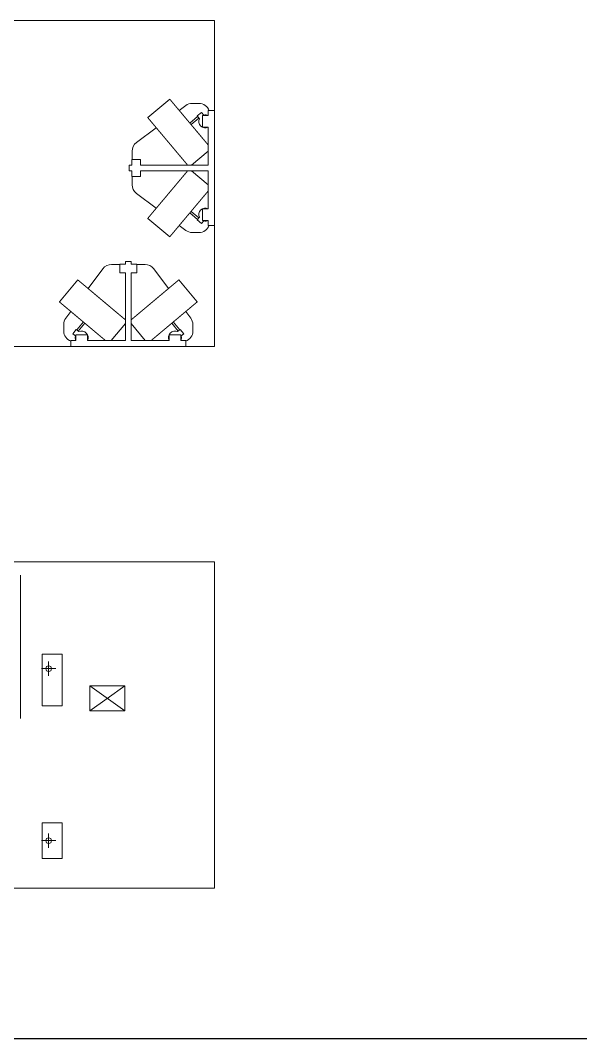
# Model space of a CAD drawing. Header units: millimetres. Extents: x 3056 to 110866, y 16649 to 58349.
# Drawn here: x 70681 to 74585, y 16649 to 23747 of the extents above; entities that cross this region are included whole.
import ezdxf

# ---------------------------------------------------------------- set-up
doc = ezdxf.new("R2010")
doc.units = ezdxf.units.MM
doc.layers.add('1', color=7, linetype='Continuous', true_color=0xffffff)

msp = doc.modelspace()

# ---------------------------------------------------------------- linework, layer by layer
at = {"layer": '1', "color": 80, "linetype": 'Continuous', "lineweight": 13}
for p, q in [((66406.5, 23747.3), (72033.5, 23747.3)), ((66406.5, 23747.3), (72033.5, 23747.3)), ((72033.5, 23747.3), (72033.5, 21473.3)), ((72033.5, 23747.3), (72033.5, 21473.3)), ((71721.9, 23198.6), (71568.6, 23070)), ((71834.5, 23153.3), (71788.7, 23118.9)), ((71879.5, 23168.3), (71925.5, 23168.3)), ((71916.4, 23077.2), (71862, 23031.6)), ((71913.5, 23080.7), (71943.6, 23105.9)), ((71929.2, 23061.9), (71913.5, 23080.7)), ((71959.3, 23087.2), (71943.6, 23105.9)), ((71990.5, 23083.3), (71950.5, 23083.3)), ((71950.5, 23003.3), (71950.5, 23083.3)), ((71990.5, 23118.3), (71990.5, 23083.3)), ((72033.5, 23118.3), (71990.5, 23118.3)), ((71628.4, 22998.8), (71490.5, 22895.3)), ((71871, 23020.8), (71925.4, 23066.5)), ((71990.5, 23003.3), (71950.5, 23003.3)), ((71990.5, 23003.3), (71990.5, 22738.3)), ((71460.5, 22778.3), (71460.5, 22835.3)), ((71873.4, 22738.3), (71990.5, 22836.5)), ((71458.5, 22738.3), (71440.5, 22738.3)), ((71440.5, 22698.3), (71440.5, 22738.3)), ((71518.5, 22778.3), (71458.5, 22778.3)), ((71458.5, 22738.3), (71458.5, 22778.3)), ((71518.5, 22738.3), (71518.5, 22778.3)), ((71990.5, 22738.3), (71518.5, 22738.3)), ((71458.5, 22698.3), (71440.5, 22698.3)), ((71455.8, 22698), (71455.8, 22698.3)), ((71455.8, 22698), (71458.5, 22698.1)), ((71458.5, 22698.3), (71458.5, 22658.3)), ((71518.5, 22658.3), (71458.5, 22658.3)), ((71460.5, 22601.3), (71460.5, 22658.3)), ((71990.5, 22698.3), (71518.5, 22698.3)), ((71518.5, 22698.3), (71518.5, 22658.3)), ((71990.5, 22600.1), (71873.4, 22698.3)), ((71990.5, 22698.3), (71990.5, 22433.3)), ((71490.5, 22541.3), (71628.4, 22437.8)), ((71950.5, 22353.3), (71950.5, 22433.3)), ((71990.5, 22433.3), (71950.5, 22433.3)), ((71568.6, 22366.6), (71721.9, 22238)), ((71862, 22405), (71916.4, 22359.4)), ((71925.4, 22370.1), (71871, 22415.8)), ((71929.2, 22374.7), (71913.5, 22355.9)), ((71788.7, 22317.7), (71834.5, 22283.3)), ((71913.5, 22355.9), (71943.6, 22330.7)), ((71959.3, 22349.4), (71943.6, 22330.7)), ((71990.5, 22353.3), (71950.5, 22353.3)), ((71990.5, 22353.3), (71990.5, 22318.3)), ((72033.5, 22318.3), (71990.5, 22318.3)), ((71925.5, 22268.3), (71879.5, 22268.3)), ((71256.5, 22016.3), (71153, 21878.3)), ((71316.5, 22046.3), (71373.5, 22046.3)), ((71413.5, 22048.3), (71373.5, 22048.3)), ((71373.5, 21988.3), (71373.5, 22048.3)), ((71413.2, 22050.9), (71413.3, 22048.3)), ((71413.2, 22050.9), (71413.5, 22050.9)), ((71413.5, 22048.3), (71413.5, 22066.3)), ((71413.5, 22066.3), (71453.5, 22066.3)), ((71453.5, 22048.3), (71453.5, 22066.3)), ((71453.5, 22048.3), (71493.5, 22048.3)), ((71493.5, 21988.3), (71493.5, 22048.3)), ((71493.5, 22046.3), (71550.5, 22046.3)), ((71713.9, 21878.3), (71610.5, 22016.3)), ((71081.8, 21938.1), (70953.2, 21784.9)), ((71413.5, 21988.3), (71373.5, 21988.3)), ((71413.5, 21516.3), (71413.5, 21988.3)), ((71453.5, 21516.3), (71453.5, 21988.3)), ((71453.5, 21988.3), (71493.5, 21988.3)), ((71913.7, 21784.9), (71785.2, 21938.1)), ((71032.8, 21718.1), (70998.5, 21672.3)), ((71868.5, 21672.3), (71834.1, 21718.1)), ((70983.5, 21581.3), (70983.5, 21627.3)), ((71071.1, 21593.3), (71045.9, 21563.2)), ((71089.9, 21577.5), (71071.1, 21593.3)), ((71120.2, 21644.8), (71074.6, 21590.4)), ((71085.3, 21581.4), (71130.9, 21635.8)), ((71315.2, 21516.3), (71413.5, 21633.4)), ((71453.5, 21633.4), (71551.7, 21516.3)), ((71736, 21635.8), (71781.6, 21581.4)), ((71792.4, 21590.4), (71746.7, 21644.8)), ((71777.1, 21577.5), (71795.8, 21593.3)), ((71795.8, 21593.3), (71821.1, 21563.2)), ((71883.5, 21627.3), (71883.5, 21581.3)), ((71033.5, 21473.3), (71033.5, 21516.3)), ((71068.5, 21516.3), (71033.5, 21516.3)), ((71064.6, 21547.4), (71045.9, 21563.2)), ((71068.5, 21516.3), (71068.5, 21556.3)), ((71068.5, 21556.3), (71148.5, 21556.3)), ((71148.5, 21516.3), (71148.5, 21556.3)), ((71413.5, 21516.3), (71148.5, 21516.3)), ((71718.5, 21516.3), (71453.5, 21516.3)), ((71718.5, 21516.3), (71718.5, 21556.3)), ((71718.5, 21556.3), (71798.5, 21556.3)), ((71798.5, 21516.3), (71798.5, 21556.3)), ((71833.5, 21516.3), (71798.5, 21516.3)), ((71802.3, 21547.4), (71821.1, 21563.2)), ((71833.5, 21473.3), (71833.5, 21516.3)), ((72033.5, 21473.3), (66406.5, 21473.3)), ((72033.5, 21473.3), (66406.5, 21473.3)), ((66406.5, 19973.3), (72033.5, 19973.3)), ((66406.5, 19973.3), (72033.5, 19973.3)), ((72033.5, 19973.3), (72033.5, 17699.3)), ((72033.5, 19973.3), (72033.5, 17699.3)), ((70973, 19328.3), (70833, 19328.3)), ((70833, 19328.3), (70833, 18968.3)), ((70973, 18968.3), (70973, 19328.3)), ((70878.5, 19278.3), (70878.5, 19178.3)), ((70828.5, 19228.3), (70928.5, 19228.3)), ((71164.5, 18934.3), (71164.5, 19108.3)), ((71408.5, 18934.3), (71164.5, 19108.3)), ((71164.5, 19108.3), (71408.5, 19108.3)), ((71408.5, 19108.3), (71286.5, 19021.3)), ((71408.5, 19108.3), (71408.5, 18934.3)), ((70833, 18968.3), (70973, 18968.3)), ((71164.5, 18934.3), (71286.5, 19021.3)), ((71408.5, 18934.3), (71164.5, 18934.3)), ((70833, 18154.3), (70833, 17904.3)), ((70973, 18154.3), (70833, 18154.3)), ((70973, 17904.3), (70973, 18154.3)), ((70828.5, 18029.3), (70928.5, 18029.3)), ((70878.5, 18079.3), (70878.5, 17979.3)), ((70833, 17904.3), (70973, 17904.3)), ((72033.5, 17699.3), (66406.5, 17699.3)), ((72033.5, 17699.3), (66406.5, 17699.3))]:
    msp.add_line(p, q, dxfattribs=at)
at = {"layer": '1', "color": 143, "linetype": 'Continuous', "lineweight": 25}
msp.add_line((3056.5, 16649.3), (110866.5, 16649.3), dxfattribs=at)
at = {"layer": '1', "color": 143, "linetype": 'Continuous', "lineweight": 13}
msp.add_line((110866.5, 16649.3), (3056.5, 16649.3), dxfattribs=at)
at = {"layer": '1', "color": 43, "linetype": 'Continuous', "lineweight": 13}
msp.add_line((110866.5, 16649.3), (3056.5, 16649.3), dxfattribs=at)
msp.add_line((110866.5, 16649.3), (3056.5, 16649.3), dxfattribs=at)
at = {"layer": '1', "color": 43, "linetype": 'Continuous', "lineweight": 25}
msp.add_line((3056.5, 16649.3), (110866.5, 16649.3), dxfattribs=at)
msp.add_line((3056.5, 16649.3), (110866.5, 16649.3), dxfattribs=at)
at = {"layer": '1', "color": 80, "linetype": 'Continuous', "lineweight": 13}
for centre in [(70878.5, 19228.3), (70878.5, 18029.3)]:
    msp.add_circle(centre, 20, dxfattribs=at)
for centre, radius, start, end in [((71879.5, 23093.3), 75, 90, 126.8699), ((71925.5, 23093.3), 75, 19.47234, 90), ((71970.5, 23043.3), 45.2, 63.76834, 104.26216), ((71970.5, 23043.3), 45.2, 155.73784, 296.2321), ((71535.5, 22835.3), 75, 126.8699, 180), ((71535.5, 22601.3), 75, 180, 233.1301), ((71970.5, 22393.3), 45.2, 63.7679, 204.26216), ((71925.5, 22343.3), 75, 270, 340.52766), ((71970.5, 22393.3), 45.2, 255.73784, 296.23166), ((71879.5, 22343.3), 75, 233.1301, 270), ((71316.5, 21971.3), 75, 90, 143.1301), ((71550.5, 21971.3), 75, 36.8699, 90), ((71058.5, 21627.3), 75, 143.1301, 180), ((71808.5, 21627.3), 75, 0, 36.8699), ((71058.5, 21581.3), 75, 180, 250.52766), ((71108.5, 21536.3), 45.2, 333.7679, 114.26216), ((71758.5, 21536.3), 45.2, 65.73784, 206.2321), ((71808.5, 21581.3), 75, 289.47234, 0), ((71108.5, 21536.3), 45.2, 165.73784, 206.23166), ((71758.5, 21536.3), 45.2, 333.76834, 14.26216)]:
    msp.add_arc(centre, radius, start, end, dxfattribs=at)
for points, knots in [([(71866.5, 23026.2), (71862.1, 23031.4), (71859.9, 23034), (71857.7, 23036.6), (71855.6, 23039.2), (71853.4, 23041.8), (71851.2, 23044.4), (71846.9, 23049.6), (71844.7, 23052.1), (71840.4, 23057.3), (71836.1, 23062.4), (71831.9, 23067.4), (71829.8, 23070), (71825.5, 23075), (71823.5, 23077.5), (71821.4, 23080), (71819.3, 23082.4), (71815.2, 23087.3), (71811.1, 23092.2), (71809.1, 23094.6), (71807.1, 23096.9), (71803.2, 23101.7), (71801.2, 23104), (71799.3, 23106.3), (71797.4, 23108.6), (71795.4, 23110.9), (71793.5, 23113.1), (71791.7, 23115.4), (71788, 23119.8), (71784.3, 23124.1), (71780.8, 23128.4), (71777.3, 23132.5), (71773.9, 23136.5), (71772.2, 23138.5), (71769, 23142.4), (71767.3, 23144.3), (71764.2, 23148.1), (71762.7, 23149.9), (71761.2, 23151.7), (71759.7, 23153.5), (71756.8, 23156.9), (71755.4, 23158.6), (71754, 23160.2), (71752.6, 23161.9), (71751.3, 23163.5), (71750, 23165), (71748.7, 23166.5), (71747.5, 23168.1), (71746.2, 23169.5), (71743.9, 23172.3), (71742.7, 23173.7), (71740.5, 23176.3), (71739.5, 23177.6), (71738.4, 23178.8), (71736.4, 23181.2), (71735.5, 23182.3), (71734.6, 23183.4), (71733.7, 23184.4), (71732.1, 23186.4), (71731.3, 23187.4), (71730.5, 23188.2), (71729.8, 23189.1), (71728.4, 23190.8), (71727.8, 23191.5), (71727.2, 23192.2), (71726.6, 23192.9), (71726.1, 23193.6), (71725.1, 23194.7), (71724.6, 23195.2), (71724.2, 23195.7), (71723.5, 23196.6), (71722.9, 23197.3), (71722.7, 23197.6), (71722.4, 23197.9), (71722.3, 23198.1), (71722.1, 23198.2), (71722, 23198.4), (71721.9, 23198.5), (71721.9, 23198.5), (71721.9, 23198.6)], [0, 0, 0.030215, 0.045298, 0.060397, 0.075447, 0.090512, 0.10552, 0.135519, 0.150476, 0.180266, 0.209897, 0.23932, 0.253927, 0.283031, 0.297506, 0.31187, 0.326219, 0.354615, 0.382701, 0.39655, 0.410413, 0.437774, 0.451246, 0.464733, 0.477998, 0.491269, 0.504298, 0.517352, 0.54296, 0.568068, 0.592667, 0.61673, 0.640218, 0.651678, 0.674281, 0.685441, 0.70711, 0.717634, 0.728143, 0.738342, 0.758367, 0.768208, 0.777706, 0.787197, 0.796336, 0.80546, 0.814232, 0.822989, 0.831393, 0.847787, 0.85579, 0.871024, 0.878251, 0.885472, 0.899095, 0.905512, 0.911914, 0.917892, 0.929452, 0.93502, 0.940169, 0.945303, 0.954734, 0.959007, 0.963289, 0.967114, 0.970944, 0.977738, 0.980677, 0.983631, 0.988623, 0.992713, 0.994315, 0.995902, 0.997037, 0.998196, 0.998865, 0.999557, 0.999783, 1, 1]), ([(71713.3, 22897.6), (71708.9, 22902.9), (71704.5, 22908.1), (71700.2, 22913.2), (71698, 22915.8), (71695.8, 22918.4), (71691.5, 22923.6), (71687.2, 22928.7), (71682.9, 22933.8), (71678.7, 22938.9), (71676.5, 22941.4), (71672.3, 22946.4), (71668.2, 22951.4), (71666.1, 22953.9), (71662, 22958.8), (71660, 22961.2), (71655.9, 22966), (71653.9, 22968.4), (71650, 22973.1), (71648, 22975.4), (71646.1, 22977.7), (71644.1, 22980), (71642.2, 22982.3), (71640.3, 22984.6), (71638.4, 22986.8), (71634.7, 22991.2), (71631.1, 22995.6), (71627.6, 22999.8), (71624.1, 23003.9), (71620.7, 23008), (71617.4, 23011.9), (71614.1, 23015.8), (71611, 23019.5), (71609.5, 23021.3), (71608, 23023.1), (71606.5, 23024.9), (71605, 23026.7), (71602.2, 23030.1), (71600.8, 23031.7), (71599.4, 23033.3), (71598.1, 23034.9), (71595.5, 23038), (71594.2, 23039.5), (71593, 23040.9), (71591.8, 23042.4), (71589.5, 23045.1), (71587.3, 23047.8), (71586.3, 23049), (71585.2, 23050.3), (71583.2, 23052.6), (71582.3, 23053.7), (71581.4, 23054.8), (71579.7, 23056.9), (71578.8, 23057.8), (71578, 23058.8), (71577.3, 23059.7), (71576.6, 23060.6), (71575.2, 23062.2), (71574.6, 23062.9), (71574, 23063.7), (71572.8, 23065), (71571.9, 23066.2), (71571.4, 23066.7), (71571, 23067.2), (71570.7, 23067.6), (71570, 23068.4), (71569.7, 23068.7), (71569.5, 23069), (71569.2, 23069.3), (71569.1, 23069.5), (71568.9, 23069.7), (71568.8, 23069.8), (71568.7, 23069.9), (71568.6, 23070)], [0, 0, 0.030206, 0.060373, 0.090503, 0.105521, 0.120544, 0.150476, 0.180257, 0.209888, 0.23932, 0.253927, 0.283016, 0.311861, 0.32621, 0.354606, 0.368653, 0.39655, 0.410413, 0.437774, 0.451246, 0.464733, 0.477989, 0.49126, 0.504298, 0.517343, 0.54296, 0.568068, 0.592658, 0.616721, 0.640218, 0.663121, 0.685432, 0.70711, 0.717634, 0.728143, 0.738333, 0.748517, 0.768199, 0.77769, 0.787188, 0.796312, 0.814223, 0.82298, 0.831384, 0.839765, 0.855791, 0.871015, 0.878236, 0.885463, 0.899086, 0.905488, 0.911899, 0.923884, 0.929452, 0.935011, 0.94016, 0.945294, 0.954725, 0.959007, 0.963265, 0.970944, 0.977738, 0.980676, 0.983631, 0.986118, 0.990668, 0.992713, 0.994315, 0.995892, 0.997037, 0.998172, 0.998865, 0.999548, 1, 1]), ([(71990.5, 22878.4), (71989.3, 22879.8), (71988.2, 22881.2), (71985.7, 22884.1), (71983.2, 22887.1), (71981.9, 22888.7), (71980.6, 22890.2), (71979.2, 22891.9), (71977.8, 22893.5), (71975, 22896.9), (71973.5, 22898.7), (71972, 22900.4), (71970.5, 22902.2), (71969, 22904), (71967.4, 22905.9), (71965.8, 22907.8), (71962.6, 22911.6), (71961, 22913.6), (71959.3, 22915.6), (71957.6, 22917.6), (71954.2, 22921.7), (71952.4, 22923.8), (71950.6, 22925.9), (71948.8, 22928), (71945.2, 22932.4), (71943.4, 22934.6), (71941.5, 22936.8), (71937.7, 22941.3), (71935.8, 22943.6), (71933.9, 22945.9), (71930, 22950.5), (71926, 22955.3), (71924, 22957.7), (71922, 22960.1), (71917.9, 22964.9), (71913.8, 22969.8), (71909.6, 22974.8), (71905.4, 22979.8), (71903.3, 22982.3), (71899.1, 22987.4), (71896.9, 22989.9), (71892.6, 22995), (71888.3, 23000.2), (71886.1, 23002.8), (71881.8, 23008), (71877.4, 23013.2), (71875.2, 23015.8), (71873, 23018.4), (71870.9, 23021), (71866.5, 23026.2)], [0, 0, 0.009318, 0.018644, 0.038194, 0.058612, 0.069272, 0.079905, 0.090993, 0.102054, 0.125011, 0.136908, 0.148787, 0.161063, 0.173332, 0.185988, 0.198636, 0.22467, 0.238056, 0.251424, 0.265162, 0.29292, 0.306977, 0.32134, 0.335709, 0.365062, 0.380018, 0.394992, 0.425466, 0.440984, 0.456484, 0.487991, 0.519982, 0.536185, 0.552395, 0.585244, 0.618454, 0.652005, 0.685896, 0.702991, 0.737273, 0.754505, 0.789155, 0.823991, 0.841497, 0.876576, 0.911771, 0.929375, 0.947025, 0.964668, 1, 1]), ([(71847, 22738.3), (71846.1, 22739.3), (71845.3, 22740.4), (71844.3, 22741.5), (71843.4, 22742.6), (71841.4, 22744.9), (71839.4, 22747.4), (71837.2, 22750), (71834.8, 22752.8), (71832.4, 22755.7), (71831.1, 22757.2), (71829.9, 22758.7), (71828.6, 22760.3), (71827.2, 22761.8), (71825.9, 22763.5), (71824.5, 22765.1), (71821.6, 22768.5), (71820.2, 22770.3), (71818.7, 22772), (71817.2, 22773.8), (71815.7, 22775.6), (71812.5, 22779.4), (71810.9, 22781.3), (71807.6, 22785.2), (71806, 22787.2), (71802.6, 22791.2), (71799.1, 22795.4), (71797.3, 22797.5), (71795.5, 22799.6), (71793.7, 22801.8), (71790, 22806.2), (71788.2, 22808.4), (71786.3, 22810.6), (71784.4, 22812.9), (71780.6, 22817.4), (71776.7, 22822.1), (71772.7, 22826.8), (71770.7, 22829.2), (71766.7, 22834), (71762.6, 22838.9), (71760.5, 22841.3), (71758.4, 22843.8), (71756.4, 22846.3), (71754.3, 22848.8), (71752.2, 22851.3), (71750, 22853.8), (71747.9, 22856.3), (71743.7, 22861.4), (71741.5, 22864), (71739.4, 22866.5), (71737.2, 22869.1), (71732.9, 22874.3), (71730.7, 22876.8), (71726.4, 22882), (71724.2, 22884.6), (71722, 22887.2), (71717.6, 22892.4), (71713.3, 22897.6)], [0, 0, 0.006456, 0.012937, 0.019836, 0.02676, 0.041476, 0.057078, 0.073536, 0.090851, 0.108989, 0.118461, 0.127939, 0.137808, 0.147694, 0.15795, 0.168233, 0.189521, 0.200537, 0.211559, 0.222936, 0.23432, 0.257767, 0.269838, 0.294312, 0.306709, 0.332124, 0.358161, 0.371486, 0.384795, 0.3984, 0.425837, 0.439713, 0.453842, 0.467945, 0.496673, 0.52587, 0.555483, 0.570515, 0.600724, 0.631302, 0.646695, 0.662225, 0.677771, 0.693454, 0.709144, 0.72497, 0.74078, 0.772667, 0.788712, 0.804763, 0.820888, 0.853235, 0.869432, 0.901971, 0.918286, 0.934607, 0.967289, 1, 1]), ([(71568.6, 22366.6), (71568.7, 22366.7), (71568.8, 22366.8), (71568.9, 22366.9), (71569.1, 22367.1), (71569.2, 22367.3), (71569.5, 22367.6), (71569.7, 22367.8), (71570, 22368.2), (71570.3, 22368.6), (71570.7, 22369), (71571, 22369.4), (71571.4, 22369.9), (71571.9, 22370.4), (71572.9, 22371.6), (71573.4, 22372.3), (71574, 22372.9), (71574.6, 22373.7), (71575.2, 22374.4), (71575.9, 22375.2), (71576.6, 22376), (71578.1, 22377.8), (71578.9, 22378.8), (71579.7, 22379.7), (71580.5, 22380.8), (71581.4, 22381.8), (71582.3, 22382.9), (71583.3, 22384), (71584.2, 22385.2), (71585.2, 22386.4), (71586.3, 22387.6), (71587.3, 22388.8), (71588.4, 22390.2), (71589.5, 22391.5), (71591.8, 22394.2), (71593.1, 22395.7), (71595.5, 22398.6), (71598.1, 22401.7), (71599.5, 22403.3), (71600.8, 22404.9), (71602.2, 22406.6), (71603.6, 22408.3), (71605.1, 22410), (71606.5, 22411.7), (71609.5, 22415.3), (71611, 22417.1), (71614.2, 22420.9), (71617.4, 22424.7), (71619.1, 22426.7), (71620.7, 22428.7), (71624.1, 22432.7), (71627.6, 22436.9), (71629.4, 22439), (71631.2, 22441.1), (71633, 22443.3), (71634.8, 22445.4), (71636.7, 22447.7), (71640.4, 22452.1), (71644.2, 22456.7), (71646.1, 22458.9), (71650, 22463.6), (71652, 22466), (71656, 22470.7), (71658, 22473.1), (71662.1, 22477.9), (71664.1, 22480.4), (71666.2, 22482.8), (71668.3, 22485.3), (71672.4, 22490.3), (71674.5, 22492.8), (71676.7, 22495.3), (71678.8, 22497.8), (71680.9, 22500.4), (71685.2, 22505.5), (71687.3, 22508), (71691.6, 22513.2), (71693.8, 22515.7), (71698.1, 22520.9), (71700.3, 22523.5), (71704.7, 22528.7), (71706.8, 22531.3), (71709, 22533.9), (71713.4, 22539.1), (71715.6, 22541.7), (71720, 22546.9), (71724.3, 22552.1), (71728.7, 22557.3), (71730.8, 22559.9), (71733, 22562.5), (71735.2, 22565), (71739.5, 22570.2), (71743.8, 22575.3), (71745.9, 22577.8), (71750.1, 22582.9), (71752.3, 22585.4), (71756.4, 22590.4), (71760.6, 22595.3), (71762.7, 22597.8), (71766.7, 22602.7), (71768.8, 22605.1), (71772.8, 22609.9), (71776.7, 22614.6), (71778.7, 22616.9), (71780.6, 22619.2), (71782.6, 22621.5), (71784.5, 22623.8), (71788.2, 22628.3), (71791.9, 22632.7), (71793.8, 22634.9), (71795.6, 22637), (71799.1, 22641.3), (71800.9, 22643.3), (71802.6, 22645.4), (71806, 22649.5), (71807.7, 22651.4), (71809.3, 22653.4), (71810.9, 22655.3), (71814.1, 22659.1), (71817.2, 22662.8), (71818.7, 22664.6), (71821.7, 22668.1), (71823.1, 22669.8), (71825.9, 22673.1), (71827.2, 22674.8), (71828.6, 22676.3), (71829.9, 22677.9), (71832.4, 22680.9), (71834.8, 22683.8), (71836, 22685.2), (71837.2, 22686.6), (71839.4, 22689.2), (71841.4, 22691.7), (71842.4, 22692.9), (71844.3, 22695.1), (71845.2, 22696.2), (71846.1, 22697.3), (71847, 22698.3)], [0, 0, 0.000235, 0.000595, 0.00095, 0.001544, 0.002134, 0.002967, 0.003791, 0.004854, 0.005921, 0.007226, 0.008518, 0.01005, 0.011585, 0.015115, 0.017115, 0.01911, 0.02133, 0.023555, 0.025998, 0.028453, 0.033804, 0.036702, 0.039595, 0.042709, 0.045828, 0.049167, 0.052493, 0.056037, 0.059585, 0.063337, 0.067097, 0.071057, 0.075025, 0.083353, 0.087712, 0.096642, 0.105958, 0.110707, 0.115639, 0.120579, 0.125697, 0.130823, 0.136115, 0.146888, 0.152353, 0.163638, 0.175236, 0.181191, 0.187154, 0.199368, 0.211881, 0.218283, 0.224676, 0.231212, 0.237735, 0.244401, 0.257846, 0.27153, 0.278422, 0.292449, 0.299557, 0.313879, 0.321095, 0.335699, 0.343081, 0.350471, 0.357927, 0.372925, 0.380459, 0.388057, 0.395648, 0.403307, 0.418657, 0.426368, 0.441852, 0.449637, 0.465229, 0.473032, 0.488693, 0.496539, 0.504381, 0.520086, 0.527937, 0.543637, 0.559307, 0.574947, 0.58275, 0.590535, 0.598311, 0.613796, 0.629192, 0.636852, 0.652089, 0.659682, 0.674741, 0.689653, 0.697043, 0.71172, 0.719007, 0.73342, 0.747637, 0.754637, 0.761645, 0.768533, 0.775429, 0.788975, 0.802281, 0.808804, 0.815335, 0.828113, 0.834355, 0.840604, 0.852809, 0.858759, 0.864698, 0.870496, 0.881916, 0.893002, 0.898462, 0.909037, 0.914146, 0.924186, 0.929109, 0.933853, 0.938594, 0.947685, 0.956394, 0.960549, 0.9647, 0.972607, 0.980092, 0.983619, 0.990476, 0.99379, 0.996899, 1, 1]), ([(71721.9, 22238), (71721.9, 22238.1), (71721.9, 22238.1), (71722, 22238.2), (71722.1, 22238.3), (71722.3, 22238.5), (71722.7, 22239), (71722.9, 22239.3), (71723.2, 22239.6), (71723.5, 22240), (71723.9, 22240.4), (71724.2, 22240.9), (71724.7, 22241.4), (71725.1, 22241.9), (71725.6, 22242.5), (71726.1, 22243.1), (71726.6, 22243.7), (71727.2, 22244.4), (71728.4, 22245.9), (71729.1, 22246.7), (71730.5, 22248.4), (71731.3, 22249.3), (71732.1, 22250.2), (71732.9, 22251.2), (71734.6, 22253.2), (71735.6, 22254.4), (71736.5, 22255.5), (71737.5, 22256.6), (71739.5, 22259.1), (71740.5, 22260.3), (71742.8, 22262.9), (71745.1, 22265.7), (71747.5, 22268.6), (71748.8, 22270.1), (71751.4, 22273.2), (71752.7, 22274.8), (71754.1, 22276.4), (71756.9, 22279.8), (71758.3, 22281.5), (71759.8, 22283.2), (71761.3, 22285), (71762.8, 22286.8), (71764.3, 22288.6), (71765.9, 22290.5), (71769.1, 22294.3), (71770.7, 22296.2), (71772.3, 22298.2), (71774, 22300.2), (71777.4, 22304.2), (71780.9, 22308.4), (71784.5, 22312.6), (71788.1, 22317), (71789.9, 22319.2), (71791.8, 22321.4), (71795.6, 22325.9), (71797.5, 22328.2), (71799.4, 22330.5), (71803.3, 22335.1), (71807.3, 22339.9), (71811.3, 22344.6), (71815.4, 22349.5), (71819.5, 22354.4), (71821.6, 22356.9), (71823.6, 22359.3), (71825.7, 22361.8), (71827.8, 22364.3), (71832.1, 22369.4), (71836.3, 22374.5), (71838.5, 22377), (71840.6, 22379.6), (71842.8, 22382.2), (71844.9, 22384.7), (71847.1, 22387.3), (71849.3, 22389.9), (71851.5, 22392.5), (71855.8, 22397.7), (71858, 22400.3), (71862.4, 22405.5), (71866.7, 22410.7), (71868.9, 22413.3), (71873.3, 22418.5), (71875.5, 22421.1), (71879.8, 22426.3), (71884.2, 22431.5), (71886.3, 22434.1), (71888.5, 22436.7), (71890.7, 22439.2), (71892.8, 22441.8), (71897.1, 22446.9), (71899.2, 22449.4), (71901.4, 22452), (71903.5, 22454.5), (71905.6, 22457), (71907.7, 22459.5), (71911.9, 22464.5), (71913.9, 22467), (71916, 22469.4), (71920.1, 22474.3), (71922.1, 22476.7), (71926.1, 22481.5), (71930.1, 22486.2), (71934, 22490.8), (71935.9, 22493.1), (71937.8, 22495.4), (71939.7, 22497.7), (71941.6, 22499.9), (71945.3, 22504.3), (71948.9, 22508.6), (71952.5, 22512.9), (71954.2, 22515), (71956, 22517), (71957.7, 22519), (71959.4, 22521.1), (71962.7, 22525), (71964.3, 22526.9), (71965.9, 22528.9), (71967.4, 22530.7), (71969, 22532.6), (71972.1, 22536.2), (71975, 22539.7), (71976.4, 22541.4), (71977.8, 22543.1), (71980.6, 22546.4), (71981.9, 22547.9), (71984.5, 22551), (71985.7, 22552.5), (71988.2, 22555.4), (71990.5, 22558.2)], [0, 0, 0.000122, 0.000238, 0.000611, 0.000976, 0.001596, 0.003074, 0.003929, 0.00503, 0.006135, 0.007488, 0.008832, 0.010422, 0.012018, 0.013846, 0.015672, 0.017747, 0.01982, 0.024431, 0.02697, 0.032291, 0.035063, 0.038066, 0.041072, 0.047535, 0.050991, 0.054451, 0.058124, 0.0657, 0.069588, 0.077816, 0.08645, 0.09551, 0.100238, 0.109896, 0.11483, 0.119945, 0.13038, 0.135692, 0.141188, 0.146676, 0.152352, 0.158032, 0.163875, 0.175744, 0.181757, 0.187941, 0.194112, 0.206794, 0.219764, 0.233035, 0.246585, 0.253488, 0.2604, 0.274467, 0.281622, 0.28878, 0.303318, 0.318069, 0.333029, 0.348166, 0.363486, 0.37123, 0.37896, 0.386775, 0.394582, 0.410338, 0.426211, 0.434197, 0.442187, 0.450215, 0.458245, 0.466321, 0.474384, 0.482478, 0.498693, 0.506814, 0.523082, 0.539356, 0.547503, 0.563776, 0.571902, 0.588135, 0.604323, 0.612386, 0.620457, 0.628479, 0.636509, 0.652468, 0.660397, 0.668328, 0.676193, 0.684066, 0.691873, 0.707401, 0.715134, 0.722784, 0.737992, 0.745551, 0.760485, 0.775216, 0.789724, 0.796869, 0.804006, 0.811035, 0.81805, 0.831838, 0.845352, 0.858592, 0.865059, 0.87153, 0.877853, 0.884168, 0.896491, 0.902486, 0.90849, 0.914311, 0.920139, 0.931447, 0.942394, 0.947679, 0.952973, 0.963175, 0.968082, 0.977695, 0.982392, 0.991407, 1, 1]), ([(71081.8, 21938.1), (71081.8, 21938.1), (71081.8, 21938.1), (71082.1, 21937.9), (71082.5, 21937.5), (71083, 21937.1), (71083.4, 21936.8), (71083.7, 21936.5), (71084.2, 21936.1), (71084.6, 21935.8), (71085.1, 21935.3), (71085.6, 21934.9), (71086.2, 21934.4), (71086.8, 21933.9), (71087.4, 21933.4), (71088.1, 21932.8), (71088.8, 21932.2), (71089.6, 21931.6), (71090.4, 21930.9), (71091.2, 21930.2), (71093, 21928.7), (71093.9, 21927.9), (71094.9, 21927.1), (71095.9, 21926.2), (71097, 21925.4), (71098.1, 21924.4), (71099.2, 21923.5), (71100.4, 21922.5), (71102.8, 21920.5), (71104, 21919.4), (71106.6, 21917.2), (71108, 21916.1), (71109.4, 21914.9), (71110.9, 21913.7), (71113.8, 21911.2), (71115.3, 21910), (71116.9, 21908.6), (71120.1, 21905.9), (71121.8, 21904.6), (71125.2, 21901.7), (71128.7, 21898.8), (71132.3, 21895.7), (71134.2, 21894.1), (71136, 21892.6), (71138, 21891), (71139.9, 21889.4), (71141.9, 21887.7), (71145.9, 21884.3), (71150, 21880.9), (71152, 21879.1), (71154.2, 21877.4), (71156.3, 21875.6), (71158.5, 21873.8), (71160.6, 21872), (71162.8, 21870.1), (71167.3, 21866.4), (71169.5, 21864.5), (71171.8, 21862.5), (71174.1, 21860.6), (71178.8, 21856.7), (71183.5, 21852.8), (71188.3, 21848.8), (71193.1, 21844.7), (71195.6, 21842.6), (71198, 21840.6), (71203, 21836.4), (71208, 21832.2), (71210.5, 21830.1), (71215.5, 21825.9), (71220.6, 21821.6), (71223.2, 21819.5), (71225.8, 21817.3), (71230.9, 21813), (71233.5, 21810.8), (71236.1, 21808.6), (71241.3, 21804.3), (71246.5, 21799.9), (71249.1, 21797.7), (71254.3, 21793.4), (71259.5, 21789), (71264.7, 21784.6), (71267.3, 21782.5), (71272.5, 21778.1), (71277.6, 21773.8), (71280.2, 21771.6), (71282.8, 21769.4), (71285.4, 21767.3), (71287.9, 21765.1), (71290.5, 21763), (71293, 21760.9), (71295.5, 21758.7), (71300.6, 21754.5), (71305.6, 21750.3), (71308.1, 21748.2), (71310.5, 21746.2), (71313, 21744.1), (71315.4, 21742.1), (71317.8, 21740), (71320.3, 21738), (71322.7, 21736), (71325, 21734), (71327.4, 21732), (71332.1, 21728.1), (71336.7, 21724.2), (71339, 21722.3), (71341.2, 21720.4), (71345.7, 21716.7), (71350, 21713), (71352.2, 21711.2), (71354.3, 21709.4), (71356.4, 21707.6), (71358.5, 21705.9), (71362.6, 21702.5), (71364.6, 21700.8), (71366.6, 21699.1), (71370.5, 21695.8), (71372.4, 21694.2), (71376.2, 21691.1), (71379.8, 21688.1), (71381.5, 21686.6), (71383.3, 21685.1), (71386.7, 21682.3), (71390, 21679.5), (71393.1, 21676.9), (71394.6, 21675.6), (71397.6, 21673.1), (71399, 21671.9), (71400.4, 21670.8), (71401.8, 21669.6), (71403.1, 21668.5), (71404.4, 21667.4), (71406.9, 21665.3), (71408, 21664.4), (71410.3, 21662.4), (71412.4, 21660.7), (71413.5, 21659.8)], [0, 0, 0.000115, 0.000239, 0.000945, 0.002129, 0.003786, 0.004853, 0.005922, 0.007217, 0.00852, 0.010053, 0.011585, 0.013352, 0.015113, 0.017106, 0.019101, 0.02133, 0.023551, 0.026006, 0.028449, 0.033806, 0.036697, 0.039598, 0.04271, 0.045833, 0.049157, 0.05249, 0.056043, 0.063338, 0.067099, 0.075018, 0.079191, 0.083354, 0.087715, 0.096643, 0.101206, 0.105948, 0.115645, 0.120578, 0.130818, 0.141413, 0.152356, 0.157999, 0.163633, 0.169437, 0.175233, 0.181195, 0.19326, 0.205623, 0.211889, 0.218275, 0.224672, 0.231209, 0.237738, 0.244402, 0.257839, 0.264629, 0.271525, 0.27843, 0.292441, 0.306669, 0.32109, 0.3357, 0.343075, 0.350461, 0.36539, 0.380453, 0.388057, 0.403299, 0.418657, 0.426362, 0.434104, 0.449636, 0.45741, 0.465223, 0.480861, 0.49654, 0.504386, 0.520087, 0.535787, 0.551481, 0.559303, 0.574948, 0.590533, 0.598307, 0.606056, 0.613796, 0.621499, 0.629192, 0.636846, 0.644492, 0.659678, 0.674737, 0.6822, 0.689653, 0.697037, 0.704412, 0.711714, 0.719007, 0.726215, 0.733415, 0.740526, 0.754632, 0.768526, 0.775429, 0.782197, 0.795628, 0.808806, 0.815329, 0.821713, 0.828107, 0.834349, 0.846707, 0.852804, 0.858753, 0.870494, 0.876286, 0.887546, 0.898462, 0.903744, 0.909038, 0.919252, 0.929108, 0.938585, 0.943142, 0.952044, 0.956389, 0.960549, 0.964699, 0.968653, 0.972597, 0.98009, 0.983618, 0.990476, 0.996892, 1, 1]), ([(71453.5, 21659.8), (71454.5, 21660.7), (71455.5, 21661.5), (71456.6, 21662.4), (71458.9, 21664.4), (71460.1, 21665.3), (71461.3, 21666.4), (71462.6, 21667.4), (71465.2, 21669.6), (71467.9, 21671.9), (71470.8, 21674.4), (71473.8, 21676.9), (71477, 21679.5), (71480.3, 21682.3), (71482, 21683.7), (71483.7, 21685.1), (71485.4, 21686.6), (71487.2, 21688.1), (71490.8, 21691.1), (71494.5, 21694.2), (71496.4, 21695.8), (71500.3, 21699.1), (71502.3, 21700.8), (71506.3, 21704.2), (71510.5, 21707.6), (71512.6, 21709.4), (71516.9, 21713), (71521.3, 21716.7), (71523.5, 21718.5), (71525.7, 21720.4), (71528, 21722.3), (71530.3, 21724.2), (71534.9, 21728.1), (71537.2, 21730), (71539.5, 21732), (71541.9, 21734), (71544.3, 21736), (71546.7, 21738), (71549.1, 21740), (71551.5, 21742.1), (71554, 21744.1), (71556.4, 21746.2), (71558.9, 21748.2), (71561.4, 21750.3), (71566.4, 21754.5), (71568.9, 21756.6), (71573.9, 21760.9), (71576.5, 21763), (71581.6, 21767.3), (71586.7, 21771.6), (71591.9, 21775.9), (71597.1, 21780.3), (71602.3, 21784.6), (71604.9, 21786.8), (71607.5, 21789), (71610.1, 21791.2), (71612.7, 21793.4), (71617.9, 21797.7), (71623.1, 21802.1), (71625.7, 21804.3), (71630.9, 21808.6), (71633.5, 21810.8), (71638.6, 21815.1), (71641.2, 21817.3), (71646.3, 21821.6), (71648.9, 21823.7), (71653.9, 21828), (71656.5, 21830.1), (71661.5, 21834.3), (71664, 21836.4), (71666.5, 21838.5), (71671.4, 21842.6), (71676.3, 21846.7), (71678.7, 21848.8), (71683.5, 21852.8), (71688.2, 21856.7), (71690.5, 21858.7), (71695.1, 21862.5), (71697.4, 21864.5), (71701.9, 21868.2), (71704.1, 21870.1), (71706.3, 21872), (71708.5, 21873.8), (71710.7, 21875.6), (71714.9, 21879.1), (71717, 21880.9), (71721.1, 21884.3), (71725.1, 21887.7), (71727.1, 21889.4), (71730.9, 21892.6), (71734.6, 21895.7), (71738.3, 21898.8), (71741.8, 21901.7), (71745.2, 21904.6), (71746.8, 21905.9), (71748.5, 21907.3), (71751.6, 21910), (71754.6, 21912.5), (71756.1, 21913.7), (71757.5, 21914.9), (71760.3, 21917.2), (71761.6, 21918.3), (71764.2, 21920.5), (71765.4, 21921.5), (71767.8, 21923.5), (71770, 21925.4), (71771, 21926.2), (71772, 21927.1), (71773, 21927.9), (71774.9, 21929.5), (71775.7, 21930.2), (71776.6, 21930.9), (71777.4, 21931.6), (71778.1, 21932.2), (71778.8, 21932.8), (71779.5, 21933.4), (71780.8, 21934.4), (71781.3, 21934.9), (71781.8, 21935.3), (71782.8, 21936.1), (71783.2, 21936.5), (71783.6, 21936.8), (71783.9, 21937.1), (71784.5, 21937.5), (71784.9, 21937.9), (71785, 21938), (71785.1, 21938.1), (71785.1, 21938.1), (71785.2, 21938.1)], [0, 0, 0.003099, 0.006204, 0.009524, 0.016382, 0.01991, 0.023657, 0.027393, 0.035301, 0.043601, 0.052311, 0.061406, 0.070882, 0.080739, 0.085846, 0.090962, 0.096246, 0.101538, 0.112454, 0.123714, 0.129506, 0.141247, 0.147196, 0.159391, 0.171893, 0.178277, 0.191194, 0.204372, 0.211024, 0.217793, 0.224571, 0.231464, 0.245359, 0.252363, 0.259474, 0.266576, 0.273785, 0.280984, 0.288286, 0.295579, 0.302963, 0.310338, 0.3178, 0.325253, 0.340312, 0.347907, 0.363154, 0.370798, 0.386204, 0.401683, 0.41725, 0.432857, 0.448519, 0.456367, 0.464204, 0.472063, 0.479913, 0.495614, 0.511308, 0.51913, 0.534777, 0.542581, 0.558147, 0.565887, 0.581343, 0.589036, 0.604347, 0.611943, 0.627069, 0.63461, 0.642065, 0.656916, 0.671606, 0.678901, 0.693322, 0.70755, 0.714566, 0.728466, 0.735371, 0.748933, 0.755598, 0.762253, 0.768791, 0.775318, 0.788111, 0.794367, 0.80673, 0.818805, 0.824758, 0.836367, 0.847634, 0.858577, 0.869173, 0.879413, 0.884355, 0.889289, 0.898794, 0.907917, 0.912276, 0.916646, 0.924973, 0.928942, 0.936653, 0.940414, 0.9475, 0.954167, 0.95728, 0.960402, 0.963294, 0.968872, 0.971541, 0.973994, 0.97644, 0.97867, 0.98089, 0.982885, 0.986648, 0.988415, 0.989946, 0.992774, 0.994078, 0.995137, 0.996205, 0.997862, 0.999045, 0.999408, 0.999761, 0.999885, 1, 1]), ([(70953.2, 21784.9), (70953.2, 21784.9), (70953.3, 21784.8), (70953.4, 21784.7), (70953.5, 21784.7), (70953.9, 21784.3), (70954.2, 21784.1), (70954.5, 21783.9), (70955.2, 21783.3), (70955.6, 21782.9), (70956, 21782.5), (70956.5, 21782.1), (70957.1, 21781.7), (70958.2, 21780.7), (70959.5, 21779.6), (70960.3, 21779), (70961, 21778.4), (70962.7, 21777), (70964.4, 21775.5), (70965.4, 21774.7), (70967.4, 21773), (70968.4, 21772.1), (70970.6, 21770.3), (70971.8, 21769.3), (70973, 21768.3), (70975.5, 21766.2), (70976.8, 21765.1), (70979.5, 21762.9), (70982.3, 21760.5), (70985.3, 21758), (70986.8, 21756.7), (70990, 21754.1), (70993.2, 21751.3), (70996.6, 21748.5), (70998.4, 21747), (71002, 21744), (71003.8, 21742.5), (71005.7, 21740.9), (71009.5, 21737.7), (71011.4, 21736.1), (71015.3, 21732.8), (71019.4, 21729.4), (71023.6, 21725.9), (71027.8, 21722.3), (71030, 21720.5), (71034.4, 21716.8), (71036.6, 21715), (71041.1, 21711.2), (71043.4, 21709.3), (71045.6, 21707.3), (71050.3, 21703.4), (71055, 21699.5), (71057.4, 21697.5), (71062.2, 21693.4), (71067.1, 21689.3), (71069.6, 21687.3), (71074.5, 21683.1), (71077, 21681), (71079.5, 21678.9), (71082, 21676.8), (71087.1, 21672.6), (71092.2, 21668.3), (71094.8, 21666.1), (71097.3, 21664), (71099.9, 21661.8), (71105.1, 21657.5), (71110.2, 21653.1), (71112.8, 21651), (71118, 21646.6), (71120.7, 21644.4), (71123.3, 21642.2), (71125.9, 21640), (71128.5, 21637.8), (71131.1, 21635.7), (71136.3, 21631.3), (71141.5, 21626.9), (71144.1, 21624.8), (71149.2, 21620.4), (71154.4, 21616.1), (71157, 21613.9), (71162.1, 21609.7), (71164.6, 21607.5), (71167.2, 21605.4), (71172.2, 21601.2), (71177.2, 21597), (71182.1, 21592.8), (71184.6, 21590.8), (71187, 21588.7), (71189.5, 21586.7), (71191.9, 21584.6), (71194.3, 21582.6), (71199, 21578.7), (71201.4, 21576.7), (71206, 21572.8), (71210.6, 21568.9), (71215.1, 21565.2), (71219.5, 21561.5), (71221.7, 21559.7), (71223.8, 21557.8), (71225.9, 21556.1), (71230.1, 21552.5), (71232.2, 21550.8), (71236.2, 21547.4), (71240.2, 21544.1), (71242.1, 21542.5), (71244, 21540.9), (71247.8, 21537.8), (71251.4, 21534.7), (71254.9, 21531.8), (71258.3, 21528.9), (71259.9, 21527.6), (71261.5, 21526.2), (71263.1, 21524.9), (71264.7, 21523.6), (71267.7, 21521), (71269.1, 21519.8), (71270.6, 21518.6), (71271.9, 21517.5), (71273.3, 21516.3)], [0, 0, 0.000129, 0.000247, 0.000623, 0.000989, 0.002216, 0.003074, 0.003935, 0.006146, 0.007499, 0.008843, 0.010429, 0.012018, 0.015685, 0.019819, 0.02213, 0.024432, 0.02952, 0.035073, 0.03807, 0.044313, 0.047541, 0.054451, 0.058134, 0.061808, 0.069606, 0.073708, 0.082139, 0.090993, 0.100251, 0.104981, 0.114834, 0.125081, 0.135696, 0.141197, 0.15236, 0.158041, 0.163881, 0.175748, 0.181765, 0.194127, 0.206795, 0.219782, 0.233043, 0.239819, 0.253503, 0.260403, 0.27448, 0.281627, 0.288784, 0.303327, 0.318077, 0.32556, 0.340604, 0.355832, 0.363497, 0.378972, 0.386788, 0.394594, 0.402475, 0.418282, 0.434203, 0.442198, 0.45022, 0.458253, 0.474387, 0.490584, 0.498702, 0.514951, 0.523085, 0.531231, 0.539368, 0.547511, 0.555648, 0.571912, 0.588147, 0.596243, 0.612397, 0.628493, 0.636513, 0.652481, 0.660403, 0.668336, 0.684074, 0.699678, 0.715145, 0.722786, 0.730438, 0.737995, 0.745563, 0.753023, 0.767861, 0.775222, 0.789733, 0.804016, 0.818062, 0.831848, 0.838598, 0.845359, 0.851982, 0.865064, 0.87154, 0.884173, 0.896501, 0.902498, 0.908488, 0.920153, 0.931461, 0.942406, 0.952985, 0.958079, 0.963182, 0.96808, 0.972988, 0.982408, 0.986907, 0.991417, 0.995703, 1, 1]), ([(71593.6, 21516.3), (71596.4, 21518.6), (71597.8, 21519.8), (71600.8, 21522.3), (71602.3, 21523.6), (71605.4, 21526.2), (71607, 21527.6), (71608.7, 21528.9), (71612.1, 21531.8), (71615.6, 21534.7), (71619.2, 21537.8), (71621, 21539.3), (71622.9, 21540.9), (71624.8, 21542.5), (71628.7, 21545.8), (71630.7, 21547.4), (71632.7, 21549.1), (71636.8, 21552.5), (71638.9, 21554.3), (71641, 21556.1), (71645.3, 21559.7), (71649.7, 21563.3), (71654.1, 21567.1), (71656.4, 21568.9), (71660.9, 21572.8), (71665.6, 21576.7), (71667.9, 21578.7), (71670.3, 21580.6), (71675.1, 21584.6), (71677.5, 21586.7), (71679.9, 21588.7), (71682.4, 21590.8), (71687.3, 21594.9), (71689.8, 21597), (71694.8, 21601.2), (71697.3, 21603.3), (71699.8, 21605.4), (71702.3, 21607.5), (71704.9, 21609.7), (71710, 21613.9), (71712.5, 21616.1), (71715.1, 21618.3), (71717.7, 21620.4), (71720.3, 21622.6), (71725.5, 21626.9), (71730.7, 21631.3), (71735.9, 21635.7), (71741.1, 21640), (71743.7, 21642.2), (71748.9, 21646.6), (71754.1, 21651), (71756.7, 21653.1), (71759.3, 21655.3), (71761.9, 21657.5), (71767, 21661.8), (71772.2, 21666.1), (71777.3, 21670.4), (71782.4, 21674.7), (71787.4, 21678.9), (71789.9, 21681), (71792.4, 21683.1), (71794.9, 21685.2), (71799.8, 21689.3), (71802.3, 21691.4), (71807.1, 21695.5), (71811.9, 21699.5), (71814.3, 21701.5), (71819, 21705.4), (71821.3, 21707.3), (71825.9, 21711.2), (71828.1, 21713.1), (71832.6, 21716.8), (71837, 21720.5), (71839.1, 21722.3), (71841.3, 21724.1), (71843.4, 21725.9), (71845.5, 21727.6), (71847.5, 21729.4), (71849.6, 21731.1), (71851.6, 21732.8), (71855.6, 21736.1), (71857.5, 21737.7), (71859.4, 21739.3), (71863.1, 21742.5), (71865, 21744), (71866.8, 21745.5), (71870.3, 21748.5), (71872, 21749.9), (71873.7, 21751.3), (71877, 21754.1), (71880.1, 21756.7), (71881.6, 21758), (71884.6, 21760.5), (71887.4, 21762.9), (71888.8, 21764), (71890.1, 21765.1), (71892.7, 21767.3), (71894, 21768.3), (71895.1, 21769.3), (71897.4, 21771.2), (71899.6, 21773), (71900.6, 21773.9), (71902.5, 21775.5), (71904.3, 21777), (71905.1, 21777.7), (71906.7, 21779), (71907.4, 21779.6), (71908.1, 21780.1), (71908.7, 21780.7), (71909.3, 21781.2), (71909.9, 21781.7), (71910.4, 21782.1), (71910.9, 21782.5), (71911.3, 21782.9), (71911.8, 21783.3), (71912.1, 21783.6), (71912.5, 21783.9), (71912.8, 21784.1), (71913, 21784.3), (71913.2, 21784.5), (71913.4, 21784.7), (71913.7, 21784.8), (71913.7, 21784.9), (71913.7, 21784.9)], [0, 0, 0.008593, 0.013093, 0.022312, 0.027012, 0.036827, 0.041921, 0.047025, 0.057604, 0.068549, 0.079856, 0.085688, 0.091512, 0.097511, 0.109673, 0.115827, 0.122153, 0.134936, 0.141413, 0.148028, 0.161402, 0.175053, 0.18897, 0.195984, 0.210267, 0.224778, 0.232149, 0.239508, 0.254447, 0.262005, 0.269572, 0.277214, 0.292598, 0.300322, 0.315926, 0.323795, 0.331674, 0.339597, 0.347529, 0.363497, 0.371516, 0.379548, 0.387603, 0.39567, 0.411863, 0.428098, 0.444362, 0.460632, 0.468778, 0.485049, 0.501298, 0.509426, 0.517515, 0.525613, 0.541747, 0.557812, 0.573783, 0.589654, 0.605416, 0.613222, 0.621037, 0.628776, 0.644168, 0.651833, 0.666976, 0.681923, 0.689308, 0.703954, 0.711216, 0.72553, 0.732568, 0.746506, 0.760191, 0.766957, 0.773597, 0.780228, 0.786722, 0.793205, 0.799549, 0.805883, 0.818244, 0.824262, 0.830268, 0.841968, 0.84764, 0.853321, 0.864304, 0.869621, 0.874928, 0.885175, 0.895029, 0.899758, 0.909016, 0.917861, 0.922187, 0.926291, 0.934303, 0.938192, 0.941875, 0.949005, 0.955697, 0.958923, 0.964937, 0.970489, 0.973024, 0.97788, 0.980181, 0.982248, 0.984325, 0.986149, 0.987982, 0.989571, 0.991167, 0.99251, 0.993863, 0.994959, 0.996065, 0.996926, 0.997784, 0.998407, 0.999021, 0.999753, 0.999881, 1, 1]), ([(70681.5, 19379.9), (70681.5, 19390.1), (70681.5, 19400.3), (70681.5, 19410.5), (70681.5, 19420.7), (70681.5, 19430.9), (70681.5, 19441), (70681.5, 19451.1), (70681.5, 19461.2), (70681.5, 19471.2), (70681.5, 19481.2), (70681.5, 19491.2), (70681.5, 19501.1), (70681.5, 19511), (70681.5, 19520.8), (70681.5, 19530.6), (70681.5, 19540.3), (70681.5, 19549.9), (70681.5, 19559.4), (70681.5, 19568.9), (70681.5, 19578.3), (70681.5, 19587.7), (70681.5, 19596.9), (70681.5, 19601.5), (70681.5, 19610.6), (70681.5, 19619.6), (70681.5, 19628.5), (70681.5, 19637.3), (70681.5, 19645.9), (70681.5, 19654.5), (70681.5, 19663), (70681.5, 19671.3), (70681.5, 19679.6), (70681.5, 19687.7), (70681.5, 19695.6), (70681.5, 19703.5), (70681.5, 19711.2), (70681.5, 19718.8), (70681.5, 19726.2), (70681.5, 19733.5), (70681.5, 19740.6), (70681.5, 19744.2), (70681.5, 19751.1), (70681.5, 19757.8), (70681.5, 19764.4), (70681.5, 19770.9), (70681.5, 19777.1), (70681.5, 19783.3), (70681.5, 19786.2), (70681.5, 19792.1), (70681.5, 19797.8), (70681.5, 19803.3), (70681.5, 19808.6), (70681.5, 19813.8), (70681.5, 19816.3), (70681.5, 19821.2), (70681.5, 19825.9), (70681.5, 19830.4), (70681.5, 19832.6), (70681.5, 19836.8), (70681.5, 19840.9), (70681.5, 19844.7), (70681.5, 19848.4), (70681.5, 19851.9), (70681.5, 19855.1), (70681.5, 19856.7), (70681.5, 19859.7), (70681.5, 19862.5), (70681.5, 19865), (70681.5, 19867.4), (70681.5, 19869.6), (70681.5, 19871.5), (70681.5, 19872.4), (70681.5, 19874.1), (70681.5, 19875.5), (70681.5, 19876.8), (70681.5, 19877.8), (70681.5, 19878.6), (70681.5, 19879.3), (70681.5, 19879.7), (70681.5, 19879.9), (70681.5, 19879.9)], [0, 0, 0.020399, 0.040788, 0.061161, 0.08151, 0.101825, 0.122095, 0.142317, 0.162478, 0.18257, 0.202589, 0.222522, 0.242363, 0.262101, 0.281733, 0.301246, 0.320635, 0.339889, 0.359002, 0.377968, 0.396774, 0.415414, 0.433885, 0.443029, 0.461221, 0.479224, 0.497027, 0.514622, 0.532005, 0.549164, 0.566097, 0.582792, 0.599246, 0.61545, 0.631399, 0.647086, 0.6625, 0.67764, 0.692499, 0.707069, 0.721346, 0.728411, 0.742235, 0.75575, 0.76895, 0.781833, 0.794387, 0.806611, 0.812556, 0.824277, 0.835652, 0.846679, 0.857355, 0.867677, 0.872746, 0.882522, 0.891931, 0.900969, 0.9053, 0.913775, 0.921869, 0.929579, 0.936902, 0.943834, 0.950375, 0.953547, 0.959492, 0.965041, 0.970187, 0.974928, 0.979265, 0.983194, 0.984953, 0.988266, 0.991171, 0.993661, 0.995738, 0.997399, 0.998648, 0.999479, 0.999897, 1, 1]), ([(70681.5, 18879.9), (70681.5, 18880), (70681.5, 18880.4), (70681.5, 18880.6), (70681.5, 18881.2), (70681.5, 18882.1), (70681.5, 18883.1), (70681.5, 18884.4), (70681.5, 18885.8), (70681.5, 18887.5), (70681.5, 18889.3), (70681.5, 18891.4), (70681.5, 18893.7), (70681.5, 18896.1), (70681.5, 18898.8), (70681.5, 18901.7), (70681.5, 18904.8), (70681.5, 18908), (70681.5, 18911.5), (70681.5, 18915.2), (70681.5, 18919), (70681.5, 18923.1), (70681.5, 18927.3), (70681.5, 18931.7), (70681.5, 18936.3), (70681.5, 18941.1), (70681.5, 18946.1), (70681.5, 18951.3), (70681.5, 18956.6), (70681.5, 18962.1), (70681.5, 18967.8), (70681.5, 18973.7), (70681.5, 18979.7), (70681.5, 18985.9), (70681.5, 18992.3), (70681.5, 18995.5), (70681.5, 19002.1), (70681.5, 19008.8), (70681.5, 19015.7), (70681.5, 19022.8), (70681.5, 19030), (70681.5, 19037.4), (70681.5, 19044.9), (70681.5, 19052.5), (70681.5, 19060.3), (70681.5, 19068.2), (70681.5, 19076.2), (70681.5, 19084.4), (70681.5, 19092.7), (70681.5, 19101.1), (70681.5, 19109.6), (70681.5, 19118.3), (70681.5, 19127), (70681.5, 19135.9), (70681.5, 19144.8), (70681.5, 19153.9), (70681.5, 19163), (70681.5, 19172.2), (70681.5, 19181.6), (70681.5, 19186.3), (70681.5, 19195.7), (70681.5, 19205.2), (70681.5, 19214.8), (70681.5, 19224.5), (70681.5, 19229.3), (70681.5, 19239.1), (70681.5, 19244), (70681.5, 19253.8), (70681.5, 19263.7), (70681.5, 19273.7), (70681.5, 19283.7), (70681.5, 19293.7), (70681.5, 19303.7), (70681.5, 19313.8), (70681.5, 19324), (70681.5, 19329), (70681.5, 19339.2), (70681.5, 19349.4), (70681.5, 19359.6), (70681.5, 19369.7), (70681.5, 19379.9)], [0, 0, 0.000209, 0.000833, 0.001352, 0.002601, 0.004262, 0.006339, 0.008832, 0.011734, 0.015049, 0.018772, 0.022905, 0.027445, 0.032388, 0.037735, 0.043482, 0.049625, 0.056166, 0.0631, 0.070424, 0.078134, 0.086228, 0.0947, 0.103553, 0.112776, 0.122367, 0.132326, 0.142645, 0.153321, 0.164348, 0.175726, 0.187444, 0.199501, 0.211891, 0.22461, 0.23105, 0.244253, 0.257768, 0.271592, 0.285718, 0.300143, 0.314859, 0.329861, 0.345141, 0.360693, 0.376512, 0.392588, 0.408919, 0.425497, 0.442312, 0.459361, 0.476633, 0.494122, 0.511826, 0.52973, 0.54783, 0.566118, 0.584586, 0.603228, 0.612632, 0.631515, 0.650554, 0.669739, 0.689059, 0.698754, 0.718269, 0.728083, 0.747768, 0.767558, 0.787447, 0.80742, 0.827476, 0.847605, 0.867796, 0.888042, 0.898178, 0.918493, 0.938839, 0.959212, 0.979603, 1, 1])]:
    msp.add_open_spline(points, degree=1, knots=knots, dxfattribs=at)

doc.saveas('drawing.dxf')
